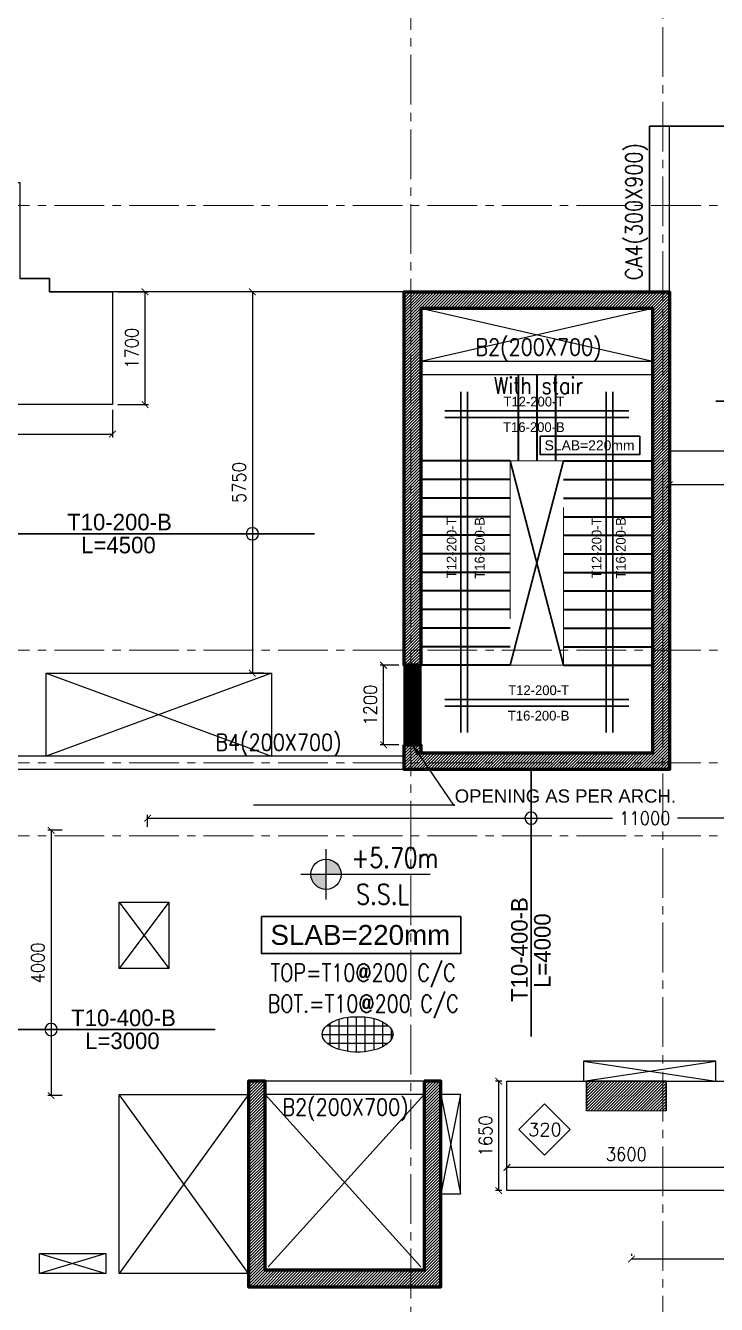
# Model space of a CAD drawing. Header units: millimetres. Extents: x -967280 to 3852, y 2833 to 1955156.
# Drawn here: x -630441 to -620020, y 697271 to 716552 of the extents above; entities that cross this region are included whole.
import ezdxf
from ezdxf import colors
from ezdxf.entities.mleader import LeaderData, LeaderLine
from ezdxf.enums import TextEntityAlignment as Align
from ezdxf.math import Vec2, Vec3

# ---------------------------------------------------------------- set-up
doc = ezdxf.new("R2010")
doc.units = ezdxf.units.MM
doc.header["$LTSCALE"] = 1000
doc.header["$PDMODE"] = 35
doc.header["$PDSIZE"] = 25
for name, pattern in [('$0$DASHED2', [0.375, 0.25, -0.125]), ('Columns_Structural070816$0$CENTER2', [1.125, 0.75, -0.125, 0.125, -0.125]), ('HIDDEN', [0.375, 0.25, -0.125]), ('HRZN_Line-Ptrn-Sold', [9144001.0, 9144000.0, -1]), ('Overhead', [3.96875, 2.38125, -1.5875]), ('XREF-ST-FRAMING 1ST FLOOR$0$HIDDEN2', [0.1875, 0.125, -0.0625])]:
    doc.linetypes.add(name, pattern=pattern)
for name, color, linetype in [('_N-DIM 3', 7, 'Continuous'), ('B05-FIRST FLOOR PLAN$0$STR_ROOF RFT$0$S-SYMB', 30, 'Continuous'), ('S - col hach', 1, 'Continuous'), ('S - dot', 1, 'Continuous'), ('S -Beams', 2, 'Continuous'), ('S-OPENING', 4, 'Continuous'), ('S-TEXT', 2, 'Continuous'), ('SLAB', 210, 'Continuous'), ('ST-LEVEL', 3, 'Continuous'), ('XREF-ST-FRAMING 1ST FLOOR$0$ST-BEAM', 4, 'XREF-ST-FRAMING 1ST FLOOR$0$HIDDEN2'), ('XREF-ST-FRAMING 1ST FLOOR$0$ST-BEAM MARK', 3, 'Continuous'), ('XREF-ST-FRAMING 1ST FLOOR$0$ST-SLAB TH. TXT', 3, 'Continuous')]:
    doc.layers.add(name, color=color, linetype=linetype)
for name, color, linetype, lineweight in [('A-STAIR', 1, 'HRZN_Line-Ptrn-Sold', 13), ('S - column', 6, 'Continuous', 60), ('S - stair', 3, 'Continuous', 40), ('S-TEXT-1', 3, 'Continuous', 20), ('S-TEXT-3', 8, 'Continuous', 13), ('ST-000-AXIS', 9, 'Columns_Structural070816$0$CENTER2', 9), ('ST-203-SLAB-TXT', 7, 'Continuous', 30), ('ST-RFT-BOT', 2, '$0$DASHED2', 30)]:
    doc.layers.add(name, color=color, linetype=linetype, lineweight=lineweight)
doc.styles.add('B05-FIRST FLOOR PLAN$0$T25-100', font='STENCIL.shx', dxfattribs={"height": 250})
doc.styles.add('B05-FIRST FLOOR PLAN$0$XS-Roof RFT$0$T25-100', font='STENCIL.shx', dxfattribs={"height": 250})
doc.styles.add('ISO', font='isocp2.shx', dxfattribs={"width": 0.8})
doc.styles.add('ROMANC', font='romanc.shx')
doc.styles.add('ST-DIM', font='romans.shx', dxfattribs={"width": 0.85})
doc.styles.add('STDS1-00-03-1dwg$0$ARC8', font='Simplex.shx', dxfattribs={"width": 0.8})
doc.styles.add('TUNELNO', font='romans.shx', dxfattribs={"width": 0.9})
doc.styles.add('TXT DIM 25', font='arial.ttf')
doc.styles.add('XREF-ST-FRAMING 1ST FLOOR$0$ROMANS-TITLE', font='ROMANS.shx', dxfattribs={"width": 0.8})
doc.styles.add('XREF-ST-FRAMING 1ST FLOOR$0$STRECTURAL', font='arial.ttf')
doc.dimstyles.new('Copy(2) of DSEC', dxfattribs={"dimtxt": 200, "dimasz": 100, "dimexe": 50, "dimexo": 80, "dimgap": 100, "dimtad": 1, "dimdec": 0, "dimrnd": 5, "dimzin": 0, "dimdsep": 46, "dimtxsty": 'TUNELNO', "dimblk": 'ARCHTICK', "dimcen": 0.09, "dimclrd": 1, "dimclre": 1, "dimclrt": 3, "dimadec": 0, "dimazin": 0, "dimtfac": 0.78125, "dimtdec": 0, "dimtix": 1, "dimtmove": 2, "dimatfit": 3, "dimldrblk": 'ARCHTICK', "dimfxl": 1, "dimtolj": 1, "dimtzin": 0, "dimarcsym": 0})

# ---------------------------------------------------------------- blocks, each defined once
blk = doc.blocks.new('00_block1010')
at = {"layer": 'S-TEXT-1', "style": 'ISO', "width": 0.8}
for tag, p in [('LINE_1', (40.7, 75.2)), ('LINE_2', (40.7, 44.3))]:
    blk.add_attdef(tag, text='', height=22.5, dxfattribs=at).set_placement(p, align=Align.CENTER)
at = {"layer": 'S-TEXT-3', "style": 'ISO', "width": 0.8}
blk.add_attdef('LINE_3', text='', height=18, dxfattribs=at).set_placement((40.7, 13.4), align=Align.CENTER)
blk = doc.blocks.new('XREF-ST-FRAMING 1ST FLOOR$0$A-LVL_FFL-SSL')
at = {"layer": 'XREF-ST-FRAMING 1ST FLOOR$0$ST-SLAB TH. TXT', "ltscale": 800}
h = blk.add_hatch(color=256, dxfattribs=at)
h.paths.add_polyline_path([(0, 0), (150, 0, 0.414214), (0, 150)])
h.paths.add_polyline_path([(0, -150), (0, 0), (-150, 0, 0.414214)])
at = {"layer": 'XREF-ST-FRAMING 1ST FLOOR$0$ST-SLAB TH. TXT'}
for p, q in [((0, -250), (0, 250)), ((-250, 0), (250, 0))]:
    blk.add_line(p, q, dxfattribs=at)
at = {"layer": 'XREF-ST-FRAMING 1ST FLOOR$0$ST-SLAB TH. TXT', "ltscale": 800}
blk.add_line((0, 0), (1037, 0), dxfattribs=at)
at = {"layer": 'XREF-ST-FRAMING 1ST FLOOR$0$ST-SLAB TH. TXT'}
blk.add_circle((0, 0), 150, dxfattribs=at)
at = {"layer": 'XREF-ST-FRAMING 1ST FLOOR$0$ST-SLAB TH. TXT', "ltscale": 800, "style": 'XREF-ST-FRAMING 1ST FLOOR$0$ROMANS-TITLE', "width": 0.8}
for tag, p in [('FLOOR-LEVEL-FFL', (300, 100)), ('FLOOR-LEVEL-SSL', (300, -300))]:
    blk.add_attdef(tag, p, '', height=200, dxfattribs=at)
blk = doc.blocks.new('str col from 1st to 3rd')
at = {"layer": 'S - col hach'}
h = blk.add_hatch(dxfattribs=at)
h.set_pattern_fill('ANSI31', color=3, scale=10)
h.set_pattern_definition([(45, (610128.69, -719880.126), (-22.4506403, 22.4506403), [])])
h.paths.add_polyline_path([(-10850, 5050), (-14350, 5050), (-14350, 5170), (-14600, 5170), (-14600, 4800), (-10600, 4800), (-10600, 12000), (-14600, 12000), (-14600, 6370), (-14350, 6370), (-14350, 11750), (-10850, 11750)])
h = blk.add_hatch(dxfattribs=at)
h.set_pattern_fill('ANSI31', color=3, scale=10)
h.set_pattern_definition([(45, (-254348.726, -1220652.032), (-22.4506403, 22.4506403), [])])
h.paths.add_polyline_path([(-14300, 100), (-14300, -2750), (-16700, -2750), (-16700, 100), (-16950, 100), (-16950, -3000), (-14050, -3000), (-14050, 100)])
h = blk.add_hatch(dxfattribs=at)
h.set_pattern_fill('ANSI31', color=2, scale=10)
h.set_pattern_definition([(45, (-280598.722, -1227402.032), (-22.4506403, 22.4506403), [])])
h.paths.add_polyline_path([(-11143, -350), (-10650, -350), (-10650, 100), (-11850, 100), (-11850, -350)])
at = {"layer": 'S - column', "color": 3}
for points in [[(-14600, 5170), (-14350, 5170), (-14350, 5050), (-10850, 5050), (-10850, 11750), (-14350, 11750), (-14350, 6370), (-14600, 6370), (-14600, 12000), (-10600, 12000), (-10600, 4800), (-14600, 4800)], [(-14300, 100), (-14300, -2750), (-16700, -2750), (-16700, 100), (-16950, 100), (-16950, -3000), (-14050, -3000), (-14050, 100)]]:
    blk.add_lwpolyline(points, close=True, dxfattribs=at)
at = {"layer": 'S - column', "lineweight": 15}
blk.add_lwpolyline([(-11850, -350), (-10650, -350), (-10650, 100), (-11850, 100)], close=True, dxfattribs=at)
at = {"layer": 'ST-RFT-BOT', "color": 7, "linetype": 'Continuous', "ltscale": 30}
blk.add_lwpolyline([(-11850, -350), (-11850, 100), (-10650, 100), (-10650, -350)], dxfattribs=at)
blk = doc.blocks.new('_ArchTick')
at = {"color": 0, "linetype": 'ByBlock', "const_width": 0.15}
blk.add_lwpolyline([(-0.5, -0.5), (0.5, 0.5)], dxfattribs=at)
blk = doc.blocks.new('*D665')
at = {"layer": '_N-DIM 3', "color": 1, "linetype": 'Continuous', "lineweight": -2, "ltscale": 30, "transparency": 16777216}
for p, q in [((-629049, 712537), (-628588, 712537)), ((-628638, 710837), (-628638, 712537)), ((-629049, 710837), (-628588, 710837))]:
    blk.add_line(p, q, dxfattribs=at)
at = {"layer": 'Defpoints', "color": 0, "linetype": 'Continuous', "ltscale": 30, "transparency": 16777216}
for p in [(-629129, 712537), (-628638, 712537), (-629129, 710837)]:
    blk.add_point(p, dxfattribs=at)
at = {"layer": '_N-DIM 3', "color": 1, "linetype": 'Continuous', "lineweight": -2, "ltscale": 30, "transparency": 16777216, "xscale": 100, "yscale": 100, "zscale": 100}
for p, rotation in [((-628638, 712537), 90), ((-628638, 710837), 270)]:
    blk.add_blockref('_ArchTick', p, dxfattribs=dict(at, rotation=rotation))
at = {"layer": '_N-DIM 3', "color": 3, "linetype": 'Continuous', "ltscale": 30, "transparency": 16777216, "insert": (-628838, 711687), "char_height": 200, "attachment_point": 5, "rotation": 90, "style": 'TUNELNO'}
blk.add_mtext('\\A1;1700', dxfattribs=at)
blk = doc.blocks.new('*D666')
at = {"layer": '_N-DIM 3', "color": 1, "linetype": 'Continuous', "lineweight": -2, "ltscale": 30, "transparency": 16777216}
for p, q in [((-640129, 710757), (-640129, 710343)), ((-629129, 710757), (-629129, 710343)), ((-640129, 710393), (-629129, 710393))]:
    blk.add_line(p, q, dxfattribs=at)
at = {"layer": 'Defpoints', "color": 0, "linetype": 'Continuous', "ltscale": 30, "transparency": 16777216}
for p in [(-640129, 710837), (-629129, 710837), (-629129, 710393)]:
    blk.add_point(p, dxfattribs=at)
at = {"layer": '_N-DIM 3', "color": 1, "linetype": 'Continuous', "lineweight": -2, "ltscale": 30, "transparency": 16777216, "xscale": 100, "yscale": 100, "zscale": 100, "rotation": 180}
blk.add_blockref('_ArchTick', (-640129, 710393), dxfattribs=at)
at = {"layer": '_N-DIM 3', "color": 1, "linetype": 'Continuous', "lineweight": -2, "ltscale": 30, "transparency": 16777216, "xscale": 100, "yscale": 100, "zscale": 100}
blk.add_blockref('_ArchTick', (-629129, 710393), dxfattribs=at)
at = {"layer": '_N-DIM 3', "color": 3, "linetype": 'Continuous', "ltscale": 30, "transparency": 16777216, "insert": (-634629, 710593), "char_height": 200, "attachment_point": 5, "style": 'TUNELNO'}
blk.add_mtext('\\A1;11000', dxfattribs=at)
blk = doc.blocks.new('*D1263')
at = {"layer": '_N-DIM 3', "color": 1, "linetype": 'Continuous', "lineweight": -2, "ltscale": 30, "transparency": 16777216}
for p, q in [((-623259, 700637), (-623353, 700637)), ((-623303, 698987), (-623303, 700637)), ((-623259, 698987), (-623353, 698987))]:
    blk.add_line(p, q, dxfattribs=at)
at = {"layer": 'Defpoints', "color": 0, "linetype": 'Continuous', "ltscale": 30, "transparency": 16777216}
for p in [(-623303, 700637), (-623179, 700637), (-623179, 698987)]:
    blk.add_point(p, dxfattribs=at)
at = {"layer": '_N-DIM 3', "color": 1, "linetype": 'Continuous', "lineweight": -2, "ltscale": 30, "transparency": 16777216, "xscale": 100, "yscale": 100, "zscale": 100}
for p, rotation in [((-623303, 700637), 90), ((-623303, 698987), 270)]:
    blk.add_blockref('_ArchTick', p, dxfattribs=dict(at, rotation=rotation))
at = {"layer": '_N-DIM 3', "color": 3, "linetype": 'Continuous', "ltscale": 30, "transparency": 16777216, "insert": (-623503, 699812), "char_height": 200, "attachment_point": 5, "rotation": 90, "style": 'TUNELNO'}
blk.add_mtext('\\A1;1650', dxfattribs=at)
blk = doc.blocks.new('*D1264')
at = {"layer": '_N-DIM 3', "color": 1, "linetype": 'Continuous', "lineweight": -2, "ltscale": 30, "transparency": 16777216}
for p, q in [((-623179, 699067), (-623179, 699387)), ((-619579, 699067), (-619579, 699387)), ((-619579, 699337), (-623179, 699337))]:
    blk.add_line(p, q, dxfattribs=at)
at = {"layer": 'Defpoints', "color": 0, "linetype": 'Continuous', "ltscale": 30, "transparency": 16777216}
for p in [(-623179, 699337), (-623179, 698987), (-619579, 698987)]:
    blk.add_point(p, dxfattribs=at)
at = {"layer": '_N-DIM 3', "color": 1, "linetype": 'Continuous', "lineweight": -2, "ltscale": 30, "transparency": 16777216, "xscale": 100, "yscale": 100, "zscale": 100, "rotation": 180}
blk.add_blockref('_ArchTick', (-623179, 699337), dxfattribs=at)
at = {"layer": '_N-DIM 3', "color": 1, "linetype": 'Continuous', "lineweight": -2, "ltscale": 30, "transparency": 16777216, "xscale": 100, "yscale": 100, "zscale": 100}
blk.add_blockref('_ArchTick', (-619579, 699337), dxfattribs=at)
at = {"layer": '_N-DIM 3', "color": 3, "linetype": 'Continuous', "ltscale": 30, "transparency": 16777216, "insert": (-621379, 699537), "char_height": 200, "attachment_point": 5, "style": 'TUNELNO'}
blk.add_mtext('\\A1;3600', dxfattribs=at)
blk = doc.blocks.new('*D678')
at = {"layer": '_N-DIM 3', "color": 1, "lineweight": -2, "ltscale": 30, "transparency": 16777216}
for p, q in [((-629886, 704419), (-630106, 704419)), ((-630056, 704419), (-630056, 700419)), ((-629886, 700419), (-630106, 700419))]:
    blk.add_line(p, q, dxfattribs=at)
at = {"layer": 'Defpoints', "color": 0, "ltscale": 30, "transparency": 16777216}
for p in [(-629806, 704419), (-630056, 700419), (-629806, 700419)]:
    blk.add_point(p, dxfattribs=at)
at = {"layer": '_N-DIM 3', "color": 1, "lineweight": -2, "ltscale": 30, "transparency": 16777216, "xscale": 100, "yscale": 100, "zscale": 100}
for p, rotation in [((-630056, 704419), 90), ((-630056, 700419), 270)]:
    blk.add_blockref('_ArchTick', p, dxfattribs=dict(at, rotation=rotation))
at = {"layer": '_N-DIM 3', "color": 3, "ltscale": 30, "transparency": 16777216, "insert": (-630256, 702419), "char_height": 200, "attachment_point": 5, "rotation": 90, "style": 'TUNELNO'}
blk.add_mtext('\\A1;4000', dxfattribs=at)
blk = doc.blocks.new('*D682')
at = {"layer": '_N-DIM 3', "color": 1, "lineweight": -2, "ltscale": 30, "transparency": 16777216}
for p, q in [((-628599, 704472), (-628599, 704651)), ((-628599, 704601), (-621589, 704601)), ((-617599, 704601), (-620609, 704601)), ((-617599, 704472), (-617599, 704651))]:
    blk.add_line(p, q, dxfattribs=at)
at = {"layer": 'Defpoints', "color": 0, "ltscale": 30, "transparency": 16777216}
for p in [(-628599, 704601), (-628599, 704392), (-617599, 704392)]:
    blk.add_point(p, dxfattribs=at)
at = {"layer": '_N-DIM 3', "color": 1, "lineweight": -2, "ltscale": 30, "transparency": 16777216, "xscale": 100, "yscale": 100, "zscale": 100, "rotation": 180}
blk.add_blockref('_ArchTick', (-628599, 704601), dxfattribs=at)
at = {"layer": '_N-DIM 3', "color": 1, "lineweight": -2, "ltscale": 30, "transparency": 16777216, "xscale": 100, "yscale": 100, "zscale": 100}
blk.add_blockref('_ArchTick', (-617599, 704601), dxfattribs=at)
at = {"layer": '_N-DIM 3', "color": 3, "ltscale": 30, "transparency": 16777216, "insert": (-621099, 704601), "char_height": 200, "attachment_point": 5, "style": 'TUNELNO'}
blk.add_mtext('\\A1;11000', dxfattribs=at)
blk = doc.blocks.new('*D683')
at = {"layer": '_N-DIM 3', "color": 1, "lineweight": -2, "ltscale": 30, "transparency": 16777216}
for p, q in [((-621300, 698035), (-621300, 698005)), ((-612300, 698035), (-612300, 698005)), ((-612300, 697955), (-621300, 697955))]:
    blk.add_line(p, q, dxfattribs=at)
at = {"layer": 'Defpoints', "color": 0, "ltscale": 30, "transparency": 16777216}
for p in [(-621300, 697955), (-621300, 697955), (-612300, 697955)]:
    blk.add_point(p, dxfattribs=at)
at = {"layer": '_N-DIM 3', "color": 1, "lineweight": -2, "ltscale": 30, "transparency": 16777216, "xscale": 100, "yscale": 100, "zscale": 100, "rotation": 180}
blk.add_blockref('_ArchTick', (-621300, 697955), dxfattribs=at)
at = {"layer": '_N-DIM 3', "color": 1, "lineweight": -2, "ltscale": 30, "transparency": 16777216, "xscale": 100, "yscale": 100, "zscale": 100}
blk.add_blockref('_ArchTick', (-612300, 697955), dxfattribs=at)
at = {"layer": '_N-DIM 3', "color": 3, "ltscale": 30, "transparency": 16777216, "insert": (-616800, 698155), "char_height": 200, "attachment_point": 5, "style": 'TUNELNO'}
blk.add_mtext('\\A1;9000', dxfattribs=at)
blk = doc.blocks.new('*D686')
at = {"layer": '_N-DIM 3', "color": 1, "lineweight": -2, "ltscale": 30, "transparency": 16777216}
for p, q in [((-626849, 712537), (-627070, 712537)), ((-627020, 712537), (-627020, 706787)), ((-626849, 706787), (-627070, 706787))]:
    blk.add_line(p, q, dxfattribs=at)
at = {"layer": 'Defpoints', "color": 0, "ltscale": 30, "transparency": 16777216}
for p in [(-626769, 712537), (-627020, 706787), (-626769, 706787)]:
    blk.add_point(p, dxfattribs=at)
at = {"layer": '_N-DIM 3', "color": 1, "lineweight": -2, "ltscale": 30, "transparency": 16777216, "xscale": 100, "yscale": 100, "zscale": 100}
for p, rotation in [((-627020, 712537), 90), ((-627020, 706787), 270)]:
    blk.add_blockref('_ArchTick', p, dxfattribs=dict(at, rotation=rotation))
at = {"layer": '_N-DIM 3', "color": 3, "ltscale": 30, "transparency": 16777216, "insert": (-627220, 709662), "char_height": 200, "attachment_point": 5, "rotation": 90, "style": 'TUNELNO'}
blk.add_mtext('\\A1;5750', dxfattribs=at)
blk = doc.blocks.new('*D1293')
at = {"layer": '_N-DIM 3', "color": 1, "linetype": 'Continuous', "lineweight": -2, "ltscale": 30, "transparency": 16777216}
for p, q in [((-624809, 706907), (-625090, 706907)), ((-625040, 705707), (-625040, 706907)), ((-624809, 705707), (-625090, 705707))]:
    blk.add_line(p, q, dxfattribs=at)
at = {"layer": 'Defpoints', "color": 0, "linetype": 'Continuous', "ltscale": 30, "transparency": 16777216}
for p in [(-625040, 706907), (-624729, 706907), (-624729, 705707)]:
    blk.add_point(p, dxfattribs=at)
at = {"layer": '_N-DIM 3', "color": 1, "linetype": 'Continuous', "lineweight": -2, "ltscale": 30, "transparency": 16777216, "xscale": 100, "yscale": 100, "zscale": 100}
for p, rotation in [((-625040, 706907), 90), ((-625040, 705707), 270)]:
    blk.add_blockref('_ArchTick', p, dxfattribs=dict(at, rotation=rotation))
at = {"layer": '_N-DIM 3', "color": 3, "linetype": 'Continuous', "ltscale": 30, "transparency": 16777216, "insert": (-625240, 706307), "char_height": 200, "attachment_point": 5, "rotation": 90, "style": 'TUNELNO'}
blk.add_mtext('\\A1;1200', dxfattribs=at)
blk = doc.blocks.new('*D1295')
at = {"layer": '_N-DIM 3', "color": 1, "linetype": 'Continuous', "lineweight": -2, "ltscale": 30, "transparency": 16777216}
for p, q in [((-620729, 710057), (-620729, 709579)), ((-611679, 710057), (-611679, 709579)), ((-611679, 709629), (-620729, 709629))]:
    blk.add_line(p, q, dxfattribs=at)
at = {"layer": 'Defpoints', "color": 0, "linetype": 'Continuous', "ltscale": 30, "transparency": 16777216}
for p in [(-620729, 710137), (-611679, 710137), (-620729, 709629)]:
    blk.add_point(p, dxfattribs=at)
at = {"layer": '_N-DIM 3', "color": 1, "linetype": 'Continuous', "lineweight": -2, "ltscale": 30, "transparency": 16777216, "xscale": 100, "yscale": 100, "zscale": 100, "rotation": 180}
blk.add_blockref('_ArchTick', (-620729, 709629), dxfattribs=at)
at = {"layer": '_N-DIM 3', "color": 1, "linetype": 'Continuous', "lineweight": -2, "ltscale": 30, "transparency": 16777216, "xscale": 100, "yscale": 100, "zscale": 100}
blk.add_blockref('_ArchTick', (-611679, 709629), dxfattribs=at)
at = {"layer": '_N-DIM 3', "color": 3, "linetype": 'Continuous', "ltscale": 30, "transparency": 16777216, "insert": (-616204, 709829), "char_height": 200, "attachment_point": 5, "style": 'TUNELNO'}
blk.add_mtext('\\A1;9050', dxfattribs=at)
blk = doc.blocks.new('AXES-00')
at = {"layer": 'ST-000-AXIS'}
for p, q in [((533098.9, 695813.8), (533098.9, 750979.6)), ((536898.9, 750979.6), (536898.9, 695813.8)), ((575723.2, 737039.7), (505674.3, 737039.7)), ((575723.2, 730339.7), (505674.3, 730339.7)), ((575723.2, 728639.7), (505674.3, 728639.7)), ((575723.2, 727539.7), (505674.3, 727539.7))]:
    blk.add_line(p, q, dxfattribs=at)

msp = doc.modelspace()

# ---------------------------------------------------------------- hatches: boundary and pattern name
at = {"layer": 'S-OPENING', "ltscale": 30, "transparency": 33554483}
h = msp.add_hatch(dxfattribs=at)
h.set_pattern_fill('ANSI37', scale=5)
h.set_pattern_definition([(45, (267355.482, -97504.432), (-11.22532015, 11.22532015), []), (135, (267355.482, -97504.432), (-11.22532015, -11.22532015), [])])
h.paths.add_polyline_path([(-624728.7, 706907.4), (-624478.7, 706907.4), (-624478.7, 705707.4), (-624728.7, 705707.4)])
at = {"layer": 'ST-LEVEL'}
h = msp.add_hatch(dxfattribs=at)
h.set_pattern_fill('NET', color=6, scale=1057.870248)
h.set_pattern_definition([(0, (-652291.77, 738498.88), (0, 132.23378), []), (90, (-652291.77, 738498.88), (-132.23378, 8e-15), [])])
edge = h.paths.add_edge_path()
edge.add_ellipse((-625432.8, 701343.4), major_axis=(535.4, 0), ratio=0.4996806, start_angle=0, end_angle=360)

# ---------------------------------------------------------------- linework, layer by layer
at = {"layer": 'A-STAIR', "linetype": 'Overhead'}
msp.add_lwpolyline([(-622328.7, 709987.4), (-623128.7, 709987.4), (-623128.7, 706907.4), (-622328.7, 706907.4)], close=True, dxfattribs=at)
at = {"layer": 'B05-FIRST FLOOR PLAN$0$STR_ROOF RFT$0$S-SYMB', "extrusion": (0, 0, -1)}
for centre in [(627019.8, 708889.2), (622814.5, 704601.1), (630056.3, 701414.1)]:
    msp.add_circle(centre, 92.8, dxfattribs=at)
at = {"layer": 'S - dot'}
for p, q in [((-620978.7, 712287.4), (-624478.7, 711487.4)), ((-620978.7, 711487.4), (-624478.7, 712287.4)), ((-626728.7, 706787.4), (-630128.7, 705537.4)), ((-630128.7, 706787.4), (-626728.7, 705537.4)), ((-629028.7, 703337.4), (-628278.7, 702337.4)), ((-628278.7, 703337.4), (-629028.7, 702337.4)), ((-627078.7, 700437.4), (-629028.7, 697737.4)), ((-627078.7, 697737.4), (-629028.7, 700437.4)), ((-626828.7, 700437.4), (-624478.7, 697837.4)), ((-624428.7, 700437.4), (-626778.7, 697837.4))]:
    msp.add_line(p, q, dxfattribs=at)
for points in [[(-622025, 700937.4), (-620028.6, 700637.4)], [(-622025, 700637.4), (-620028.6, 700937.4)], [(-623878.7, 700437.4), (-624178.7, 698937.4)], [(-624178.7, 700437.4), (-623878.7, 698937.4)], [(-629228.7, 698037.4), (-630228.6, 697737.4)], [(-630228.6, 698037.4), (-629228.7, 697737.4)]]:
    msp.add_lwpolyline(points, dxfattribs=at)
at = {"layer": 'S - stair', "linetype": 'HIDDEN', "ltscale": 500}
for p, q in [((-623004.2, 709987.4), (-623004.2, 711287.4)), ((-622724.2, 709987.4), (-622724.2, 711287.4)), ((-622724.2, 709987.4), (-622724.2, 711287.4)), ((-622444.2, 709987.4), (-622444.2, 711287.4)), ((-623128.7, 709987.4), (-624478.7, 709987.4)), ((-622328.7, 709987.4), (-620978.7, 709987.4)), ((-623128.7, 709707.4), (-624478.7, 709707.4)), ((-622328.7, 709707.4), (-620978.7, 709707.4)), ((-623128.7, 709427.4), (-624478.7, 709427.4)), ((-622328.7, 709427.4), (-620978.7, 709427.4)), ((-623128.7, 709147.4), (-624478.7, 709147.4)), ((-622328.7, 709147.4), (-620978.7, 709147.4)), ((-623128.7, 708867.4), (-624478.7, 708867.4)), ((-622328.7, 708867.4), (-620978.7, 708867.4)), ((-623128.7, 708587.4), (-624478.7, 708587.4)), ((-622328.7, 708587.4), (-620978.7, 708587.4)), ((-623128.7, 708307.4), (-624478.7, 708307.4)), ((-622328.7, 708307.4), (-620978.7, 708307.4)), ((-623128.7, 708027.4), (-624478.7, 708027.4)), ((-622328.7, 708027.4), (-620978.7, 708027.4)), ((-623128.7, 707747.4), (-624478.7, 707747.4)), ((-622328.7, 707747.4), (-620978.7, 707747.4)), ((-623128.7, 707467.4), (-624478.7, 707467.4)), ((-622328.7, 707467.4), (-620978.7, 707467.4)), ((-623128.7, 707187.4), (-624478.7, 707187.4)), ((-622328.7, 707187.4), (-620978.7, 707187.4)), ((-623128.7, 706907.4), (-624478.7, 706907.4)), ((-622328.7, 706907.4), (-620978.7, 706907.4))]:
    msp.add_line(p, q, dxfattribs=at)
at = {"layer": 'S -Beams'}
for p, q in [((-621028.7, 712537.4), (-621028.7, 715037.4)), ((-620728.7, 712537.4), (-620728.7, 715037.4)), ((-620978.7, 711287.4), (-624478.7, 711287.4)), ((-624728.6, 705537.4), (-631828.7, 705537.4)), ((-624728.6, 705337.4), (-631828.7, 705337.4)), ((-624428.7, 700637.4), (-626828.7, 700637.4)), ((-624428.7, 700437.4), (-626828.7, 700437.4))]:
    msp.add_line(p, q, dxfattribs=at)
msp.add_lwpolyline([(-619828.8, 715037.4), (-621028.8, 715037.4), (-621028.8, 712537.4), (-630078.8, 712537.1), (-630078.8, 712737.4), (-630528.7, 712737.4)], dxfattribs=at)
at = {"layer": 'S -Beams', "color": 1}
for points in [[(-624478.7, 712287.4), (-620978.7, 712287.4), (-620978.7, 711487.4), (-624478.7, 711487.4)], [(-630128.7, 706787.4), (-626728.7, 706787.4), (-626728.7, 705537.4), (-630128.7, 705537.4)], [(-628278.7, 703337.4), (-628278.7, 702337.4), (-629028.7, 702337.4), (-629028.7, 703337.4)], [(-630228.6, 698037.4), (-629228.7, 698037.4), (-629228.7, 697737.4), (-630228.6, 697737.4)]]:
    msp.add_lwpolyline(points, close=True, dxfattribs=at)
msp.add_lwpolyline([(-622025, 700937.4), (-622025, 700637.4), (-620028.6, 700637.4), (-620028.6, 700937.4), (-622025, 700937.4)], dxfattribs=at)
at = {"layer": 'S -Beams'}
for points in [[(-629028.7, 700437.4), (-627078.7, 700437.4), (-627078.7, 697737.4), (-629028.7, 697737.4)], [(-623878.7, 700437.4), (-624178.7, 700437.4), (-624178.7, 698937.4), (-623878.7, 698937.4)]]:
    msp.add_lwpolyline(points, close=True, dxfattribs=at)
at = {"layer": 'S-OPENING', "color": 4, "ltscale": 30}
msp.add_lwpolyline([(-624728.7, 706907.4), (-624478.7, 706907.4), (-624478.7, 705707.4), (-624728.7, 705707.4)], close=True, dxfattribs=at)
at = {"layer": 'S-TEXT', "color": 7, "true_color": 0xffffff}
msp.add_lwpolyline([(-622612.6, 699522.7), (-622225.5, 699909.8), (-622612.6, 700297), (-622999.8, 699909.8)], close=True, dxfattribs=at)
at = {"layer": 'SLAB', "color": 2, "linetype": 'Continuous', "ltscale": 30}
for points in [[(-640128.7, 714237.4), (-636128.7, 714237.4), (-636128.7, 716237.4), (-634928.8, 716237.4), (-634928.8, 716037.4), (-630728.8, 716037.4), (-630728.8, 714187.4), (-630528.7, 714187.4), (-630528.7, 712737.4), (-630078.8, 712737.4), (-630078.8, 712537.1), (-629128.6, 712537.1), (-629128.6, 710837.4), (-640128.7, 710837.4)], [(-621028.7, 715037.4), (-619828.8, 715037.4), (-619828.8, 714837.4), (-617128.7, 714837.4), (-617128.7, 713837.4), (-615728.8, 713837.4), (-615728.8, 713637.4), (-613328.8, 713637.4), (-613328.8, 712637.4), (-611928.8, 712637.4), (-611928.8, 712437.4), (-611678.7, 712437.4), (-611678.7, 710137.4), (-620728.7, 710137.4), (-620728.7, 712537.4), (-621028.7, 712537.4)], [(-623178.7, 698987.4), (-623178.7, 700637.4), (-619578.7, 700637.4), (-619578.7, 698987.4)]]:
    msp.add_lwpolyline(points, close=True, dxfattribs=at)
at = {"layer": 'ST-203-SLAB-TXT'}
for points in [[(-622678.7, 710362.9), (-621176.2, 710362.9), (-621176.2, 710083.5), (-622678.7, 710083.5)], [(-626881.5, 703119.5), (-623876.5, 703119.5), (-623876.5, 702560.7), (-626881.5, 702560.7)]]:
    msp.add_lwpolyline(points, close=True, dxfattribs=at)
at = {"layer": 'ST-LEVEL'}
msp.add_ellipse((-625432.8, 701343.4), major_axis=(535.4, 0), ratio=0.4996806, dxfattribs=at)
at = {"layer": 'ST-RFT-BOT', "ltscale": 30}
for p, q in [((-623872.9, 711030.2), (-623872.9, 705894.7)), ((-623772.9, 711030.2), (-623772.9, 705894.7)), ((-621684.5, 711030.2), (-621684.5, 705894.7)), ((-621584.5, 711030.2), (-621584.5, 705894.7)), ((-621342, 710741.7), (-624115.4, 710741.7)), ((-614028.7, 710890.1), (-620028.7, 710890.1)), ((-621342, 710641.7), (-624115.4, 710641.7)), ((-626080.4, 708889.2), (-630580.4, 708889.2)), ((-621342, 706389.9), (-624115.4, 706389.9)), ((-621342, 706289.9), (-624115.4, 706289.9)), ((-622814.5, 705308.8), (-622814.5, 701308.8)), ((-627580.4, 701414.1), (-630580.4, 701414.1))]:
    msp.add_line(p, q, dxfattribs=at)
at = {"layer": 'ST-RFT-BOT', "color": 3, "linetype": 'Continuous', "ltscale": 30}
for p, q in [((-622328.7, 709987.4), (-623128.7, 706907.4)), ((-623128.7, 709987.4), (-622328.7, 706907.4))]:
    msp.add_line(p, q, dxfattribs=at)

# ---------------------------------------------------------------- block references
at = {"layer": 'S -Beams'}
msp.add_blockref('AXES-00', (-1157727.6, -23202.4), dxfattribs=at)
at = {"layer": 'ST-LEVEL'}
ref = msp.add_blockref('XREF-ST-FRAMING 1ST FLOOR$0$A-LVL_FFL-SSL', (-625908, 703755.7), dxfattribs=dict(at, xscale=1.51461858171163, yscale=1.51461858171163, zscale=1.51461858171163))
ref.add_attrib('FLOOR-LEVEL-FFL', ' +5.70m', (-625691.8, 703853.9), dxfattribs={"layer": 'XREF-ST-FRAMING 1ST FLOOR$0$ST-BEAM MARK', "color": 7, "ltscale": 800, "height": 302.92, "style": 'STDS1-00-03-1dwg$0$ARC8', "width": 0.8})
ref.add_attrib('FLOOR-LEVEL-SSL', 'S.S.L', (-625453.6, 703301.3), dxfattribs={"layer": 'XREF-ST-FRAMING 1ST FLOOR$0$ST-BEAM', "color": 7, "ltscale": 800, "height": 302.92, "style": 'STDS1-00-03-1dwg$0$ARC8', "width": 0.8})
ref = msp.add_blockref('00_block1010', (-625654.3, 701402.8), dxfattribs=dict(at, xscale=7.537325519637018, yscale=7.537325519637018, zscale=7.537325519637018))
ref.add_attrib('LINE_1', 'TOP=T10@200 C/C', dxfattribs={"layer": 'S-TEXT-1', "height": 264.468, "style": 'STDS1-00-03-1dwg$0$ARC8', "width": 0.8}).set_placement((-625347.8, 702061.9), align=Align.BOTTOM_CENTER)
ref.add_attrib('LINE_2', 'BOT.=T10@200 C/C', dxfattribs={"layer": 'S-TEXT-1', "height": 264.468, "style": 'STDS1-00-03-1dwg$0$ARC8', "width": 0.8}).set_placement((-625347.8, 701673.5), align=Align.CENTER)
at = {"layer": 'ST-RFT-BOT', "color": 3, "linetype": 'Continuous'}
msp.add_blockref('str col from 1st to 3rd', (-610128.7, 700537.4), dxfattribs=at)

# ---------------------------------------------------------------- texts
at = {"layer": 'S-TEXT', "color": 3, "insert": (-622859.1, 700005.8), "char_height": 196, "attachment_point": 1, "style": 'ROMANC'}
msp.add_mtext_dynamic_manual_height_columns('320', width=592857.868, gutter_width=980, heights=[-196], dxfattribs=at)
at = {"layer": 'ST-203-SLAB-TXT', "style": 'ST-DIM', "width": 0.85}
msp.add_text('CA4(300X900)', height=250, rotation=90, dxfattribs=at).set_placement((-621264.4, 713747.1), align=Align.MIDDLE_CENTER)
for s, p in [('B2(200X700)', (-622703.1, 711705.4)), ('With stair', (-622703.1, 711125.5)), ('With stair', (-622703.1, 711125.4)), ('B4(200X700)', (-626625.7, 705745.4)), ('B2(200X700)', (-625614.1, 700245.2))]:
    msp.add_text(s, height=250, dxfattribs=at).set_placement(p, align=Align.MIDDLE_CENTER)
at = {"layer": 'ST-203-SLAB-TXT', "style": 'B05-FIRST FLOOR PLAN$0$XS-Roof RFT$0$T25-100'}
for s, p in [('T12-200-T', (-622773, 710765.3)), ('T16-200-B', (-622773, 710380.1)), ('T12-200-T', (-622701.3, 706413.5)), ('T16-200-B', (-622701.3, 706030.1))]:
    msp.add_text(s, height=147.03, dxfattribs=at).set_placement(p, align=Align.BOTTOM_CENTER)
at = {"layer": 'ST-203-SLAB-TXT', "style": 'B05-FIRST FLOOR PLAN$0$T25-100'}
for s, p in [('T10-200-B', (-629813.6, 708942)), ('L=4500', (-629602.2, 708595.6)), ('T10-400-B', (-629753.8, 701466.9)), ('L=3000', (-629542.4, 701120.5))]:
    msp.add_text(s, height=250, dxfattribs=at).set_placement(p)
at = {"layer": 'ST-203-SLAB-TXT', "style": 'B05-FIRST FLOOR PLAN$0$XS-Roof RFT$0$T25-100'}
for s, p in [('T12-200-T', (-623896.5, 708676.8)), ('T16-200-B', (-623472.8, 708676.8)), ('T12-200-T', (-621709.2, 708676.8)), ('T16-200-B', (-621344.8, 708676.8))]:
    msp.add_text(s, height=147.03, rotation=90, dxfattribs=at).set_placement(p, align=Align.BOTTOM_CENTER)
at = {"layer": 'ST-203-SLAB-TXT', "style": 'B05-FIRST FLOOR PLAN$0$T25-100'}
for s, p in [('T10-400-B', (-622867.3, 701830.6)), ('L=4000', (-622520.9, 702042))]:
    msp.add_text(s, height=250, rotation=90, dxfattribs=at).set_placement(p)
at = {"layer": 'ST-203-SLAB-TXT', "attachment_point": 5, "style": 'XREF-ST-FRAMING 1ST FLOOR$0$STRECTURAL'}
for insert, char_height in [((-621933.1, 710222.8), 149.99), ((-625390.4, 702839.4), 299.99)]:
    msp.add_mtext('SLAB=220mm', dxfattribs=dict(at, insert=insert, char_height=char_height))

# ---------------------------------------------------------------- dimensions: what is measured, and where the dimension line sits
at = {"layer": '_N-DIM 3', "color": 3, "linetype": 'Continuous', "ltscale": 30}
for base, p1, p2, picture, middle in [((-628638.3, 712537.1), (-629128.6, 710837.4), (-629128.6, 712537.1), '*D665', (-628838.3, 711687.2)), ((-625040.1, 706907.4), (-624728.7, 705707.4), (-624728.7, 706907.4), '*D1293', (-625240.1, 706307.4)), ((-623302.5, 700637.4), (-623178.7, 698987.4), (-623178.7, 700637.4), '*D1263', (-623502.5, 699812.4))]:
    dim = msp.add_linear_dim(base=base, p1=p1, p2=p2, angle=90, dimstyle='Copy(2) of DSEC', dxfattribs=at)
    dim.commit()
    dim.dimension.update_dxf_attribs({"geometry": picture, "text_midpoint": middle})
at = {"layer": '_N-DIM 3', "ltscale": 30}
for base, p1, p2, picture, middle in [((-627019.8, 706787.4), (-626769.3, 712537.2), (-626769.3, 706787.4), '*D686', (-627219.8, 709662.3)), ((-630056.3, 700418.6), (-629805.7, 704418.6), (-629805.7, 700418.6), '*D678', (-630256.3, 702418.6))]:
    dim = msp.add_linear_dim(base=base, p1=p1, p2=p2, angle=90, dimstyle='Copy(2) of DSEC', dxfattribs=at)
    dim.commit()
    dim.dimension.update_dxf_attribs({"geometry": picture, "text_midpoint": middle})
at = {"layer": '_N-DIM 3', "color": 3, "linetype": 'Continuous', "ltscale": 30}
for base, p1, p2, picture, middle in [((-629128.6, 710392.6), (-640128.7, 710837.4), (-629128.6, 710837.4), '*D666', (-634628.6, 710592.6)), ((-620728.7, 709628.9), (-611678.7, 710137.4), (-620728.7, 710137.4), '*D1295', (-616203.7, 709828.9)), ((-623178.7, 699337), (-619578.7, 698987.4), (-623178.7, 698987.4), '*D1264', (-621378.7, 699537))]:
    dim = msp.add_linear_dim(base=base, p1=p1, p2=p2, dimstyle='Copy(2) of DSEC', dxfattribs=at)
    dim.commit()
    dim.dimension.update_dxf_attribs({"geometry": picture, "text_midpoint": middle})
at = {"layer": '_N-DIM 3', "ltscale": 30}
dim = msp.add_linear_dim(base=(-628598.7, 704601.1), p1=(-617598.7, 704392), p2=(-628598.7, 704392), dimstyle='Copy(2) of DSEC', dxfattribs=at)
dim.commit()
dim.dimension.update_dxf_attribs({"geometry": '*D682', "text_midpoint": (-621098.7, 704601.1), "dimtype": 160})
dim = msp.add_linear_dim(base=(-621300.1, 697954.6), p1=(-612300.1, 697954.6), p2=(-621300.1, 697954.6), dimstyle='Copy(2) of DSEC', dxfattribs=at)
dim.commit()
dim.dimension.update_dxf_attribs({"geometry": '*D683', "text_midpoint": (-616800.1, 698154.6)})

# ---------------------------------------------------------------- leaders
at = {"layer": 'S-OPENING', "color": 4, "ltscale": 30}
ml = msp.add_multileader_mtext('Standard', dxfattribs=at)
ml.set_content('OPENING AS PER ARCH.', color=4, style='TXT DIM 25')
ml.set_leader_properties()
ml.build(insert=Vec2(0, 0))
ml.multileader.update_dxf_attribs({"text_left_attachment_type": 6, "text_right_attachment_type": 6, "dogleg_length": 0.36, "arrow_head_size": 200, "scale": 50})
ctx = ml.context
ctx.base_point, ctx.scale, ctx.char_height, ctx.arrow_head_size, ctx.landing_gap_size, ctx.plane_origin = Vec3(-623966.7, 704796.1), 50, 200, 200, 0, Vec3(-624628.7, 705737.4)
ctx.left_attachment, ctx.right_attachment = 6, 6
notes = []
notes.append((ctx, [(0, (1, 1, 0), (-623984.7, 704796.1), (1, 0), 18, [(0, [(-624628.7, 705737.4)], 0, [])])]))
ctx.mtext.insert, ctx.mtext.flow_direction = Vec3(-623966.7, 705036.1), 5
for ctx, leaders in notes:
    for number, flags, end, landing, length, lines in leaders:
        leader = LeaderData()
        leader.index, (leader.has_last_leader_line, leader.has_dogleg_vector, leader.attachment_direction) = number, flags
        leader.last_leader_point, leader.dogleg_vector, leader.dogleg_length = Vec3(end), Vec3(landing), length
        for number, points, colour, breaks in lines:
            line = LeaderLine()
            line.index, line.vertices, line.color, line.breaks = number, Vec3.list(points), colors.encode_raw_color(colour), breaks
            leader.lines.append(line)
        ctx.leaders.append(leader)

doc.saveas('drawing.dxf')
